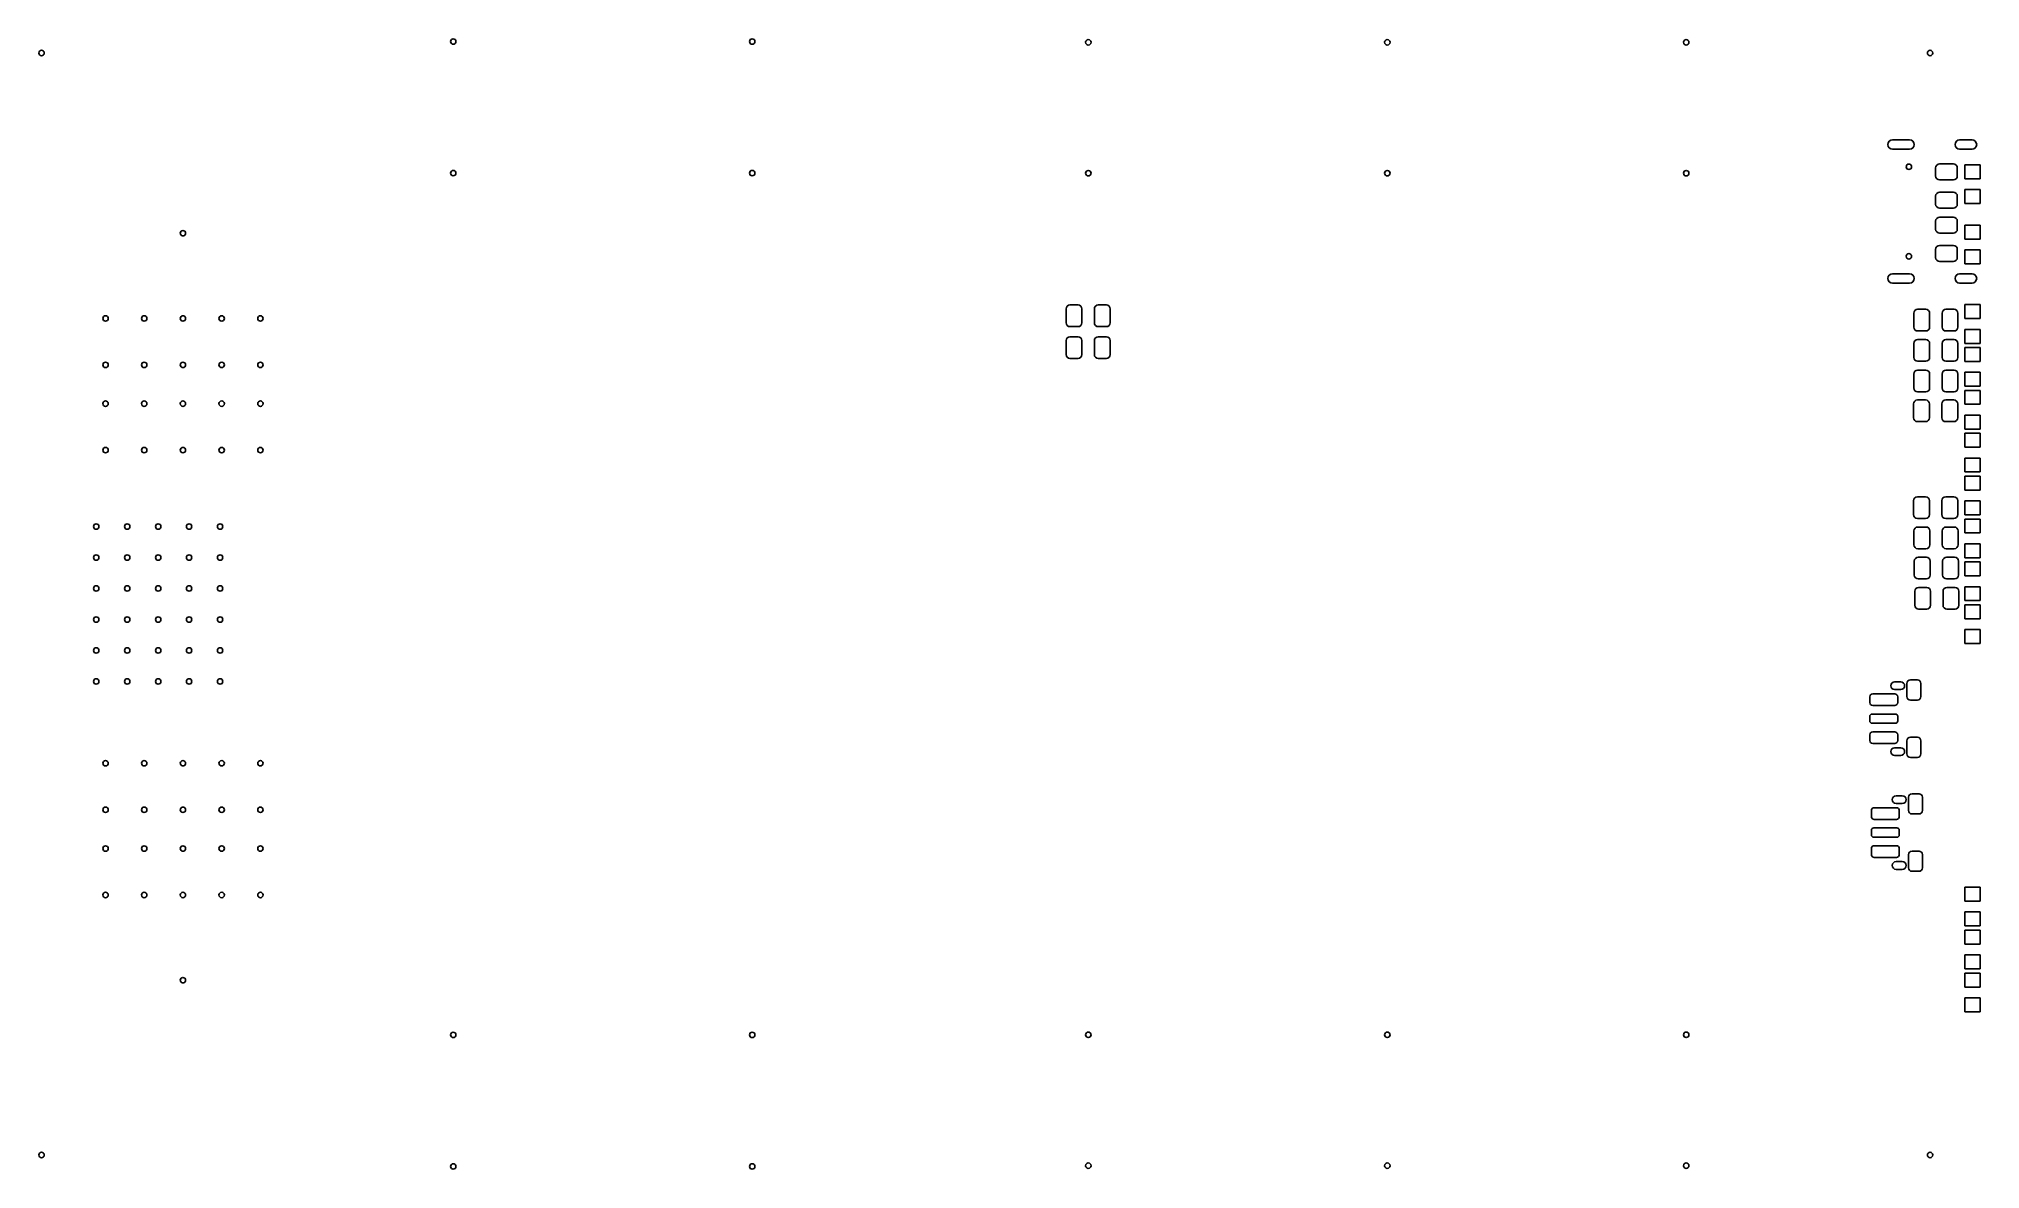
# Model space of a CAD drawing. Header units: inches. Extents: x 0.38 to 5.32, y 0.25 to 3.13.
import ezdxf

# ---------------------------------------------------------------- set-up
doc = ezdxf.new("R2010")
doc.units = ezdxf.units.IN
doc.header["$MEASUREMENT"] = 0
doc.layers.add('BLACK', color=250, linetype='CONTINUOUS')

msp = doc.modelspace()

# ---------------------------------------------------------------- linework, layer by layer
at = {"layer": 'BLACK', "linetype": 'CONTINUOUS'}
for p, q in [((5.138, 2.8691), (5.0947, 2.8691)), ((5.2967, 2.8691), (5.2652, 2.8691)), ((5.0947, 2.8455), (5.138, 2.8455)), ((5.2652, 2.8455), (5.2967, 2.8455)), ((5.2042, 2.7983), (5.2049, 2.802)), ((5.2042, 2.7776), (5.2042, 2.7983)), ((5.2049, 2.7738), (5.2042, 2.7776)), ((5.2049, 2.802), (5.2071, 2.8052)), ((5.2071, 2.7706), (5.2049, 2.7738)), ((5.2071, 2.8052), (5.2102, 2.8074)), ((5.2102, 2.7685), (5.2071, 2.7706)), ((5.2102, 2.8074), (5.214, 2.8081)), ((5.214, 2.7678), (5.2102, 2.7685)), ((5.214, 2.8081), (5.2494, 2.8081)), ((5.2494, 2.7678), (5.214, 2.7678)), ((5.2494, 2.8081), (5.2532, 2.8074)), ((5.2532, 2.7685), (5.2494, 2.7678)), ((5.2532, 2.8074), (5.2564, 2.8052)), ((5.2564, 2.7706), (5.2532, 2.7685)), ((5.2564, 2.8052), (5.2585, 2.802)), ((5.2585, 2.7738), (5.2564, 2.7706)), ((5.2585, 2.802), (5.2593, 2.7983)), ((5.2593, 2.7776), (5.2585, 2.7738)), ((5.2593, 2.7983), (5.2593, 2.7776)), ((5.278, 2.7707), (5.278, 2.8061)), ((5.278, 2.8061), (5.3174, 2.8061)), ((5.3174, 2.7707), (5.278, 2.7707)), ((5.3174, 2.8061), (5.3174, 2.7707)), ((5.2042, 2.7264), (5.2049, 2.7302)), ((5.2042, 2.7057), (5.2042, 2.7264)), ((5.2049, 2.7302), (5.2071, 2.7334)), ((5.2071, 2.7334), (5.2102, 2.7355)), ((5.2102, 2.7355), (5.214, 2.7363)), ((5.214, 2.7363), (5.2494, 2.7363)), ((5.2494, 2.7363), (5.2532, 2.7355)), ((5.2532, 2.7355), (5.2564, 2.7334)), ((5.2564, 2.7334), (5.2585, 2.7302)), ((5.2585, 2.7302), (5.2593, 2.7264)), ((5.2593, 2.7264), (5.2593, 2.7057)), ((5.278, 2.7077), (5.278, 2.7431)), ((5.278, 2.7431), (5.3174, 2.7431)), ((5.3174, 2.7431), (5.3174, 2.7077)), ((5.2049, 2.702), (5.2042, 2.7057)), ((5.2042, 2.6629), (5.2049, 2.6667)), ((5.2071, 2.6988), (5.2049, 2.702)), ((5.2049, 2.6667), (5.2071, 2.6699)), ((5.2102, 2.6967), (5.2071, 2.6988)), ((5.2071, 2.6699), (5.2102, 2.672)), ((5.214, 2.6959), (5.2102, 2.6967)), ((5.2102, 2.672), (5.214, 2.6728)), ((5.2494, 2.6959), (5.214, 2.6959)), ((5.214, 2.6728), (5.2494, 2.6728)), ((5.2532, 2.6967), (5.2494, 2.6959)), ((5.2494, 2.6728), (5.2532, 2.672)), ((5.2564, 2.6988), (5.2532, 2.6967)), ((5.2532, 2.672), (5.2564, 2.6699)), ((5.2585, 2.702), (5.2564, 2.6988)), ((5.2564, 2.6699), (5.2585, 2.6667)), ((5.2593, 2.7057), (5.2585, 2.702)), ((5.2585, 2.6667), (5.2593, 2.6629)), ((5.3174, 2.7077), (5.278, 2.7077)), ((5.2042, 2.6423), (5.2042, 2.6629)), ((5.2049, 2.6385), (5.2042, 2.6423)), ((5.2071, 2.6353), (5.2049, 2.6385)), ((5.2102, 2.6332), (5.2071, 2.6353)), ((5.214, 2.6324), (5.2102, 2.6332)), ((5.2494, 2.6324), (5.214, 2.6324)), ((5.2532, 2.6332), (5.2494, 2.6324)), ((5.2564, 2.6353), (5.2532, 2.6332)), ((5.2585, 2.6385), (5.2564, 2.6353)), ((5.2593, 2.6423), (5.2585, 2.6385)), ((5.2593, 2.6629), (5.2593, 2.6423)), ((5.278, 2.6172), (5.278, 2.6526)), ((5.278, 2.6526), (5.3174, 2.6526)), ((5.3174, 2.6172), (5.278, 2.6172)), ((5.3174, 2.6526), (5.3174, 2.6172)), ((5.2042, 2.5911), (5.2049, 2.5948)), ((5.2042, 2.5704), (5.2042, 2.5911)), ((5.2049, 2.5666), (5.2042, 2.5704)), ((5.2049, 2.5948), (5.2071, 2.598)), ((5.2071, 2.5635), (5.2049, 2.5666)), ((5.2071, 2.598), (5.2102, 2.6002)), ((5.2102, 2.6002), (5.214, 2.6009)), ((5.214, 2.6009), (5.2494, 2.6009)), ((5.2494, 2.6009), (5.2532, 2.6002)), ((5.2532, 2.6002), (5.2564, 2.598)), ((5.2564, 2.598), (5.2585, 2.5948)), ((5.2585, 2.5666), (5.2564, 2.5635)), ((5.2585, 2.5948), (5.2593, 2.5911)), ((5.2593, 2.5704), (5.2585, 2.5666)), ((5.2593, 2.5911), (5.2593, 2.5704)), ((5.278, 2.5542), (5.278, 2.5896)), ((5.278, 2.5896), (5.3174, 2.5896)), ((5.3174, 2.5896), (5.3174, 2.5542)), ((5.138, 2.529), (5.0947, 2.529)), ((5.2102, 2.5613), (5.2071, 2.5635)), ((5.214, 2.5606), (5.2102, 2.5613)), ((5.2494, 2.5606), (5.214, 2.5606)), ((5.2532, 2.5613), (5.2494, 2.5606)), ((5.2564, 2.5635), (5.2532, 2.5613)), ((5.2967, 2.529), (5.2652, 2.529)), ((5.3174, 2.5542), (5.278, 2.5542)), ((5.0947, 2.5054), (5.138, 2.5054)), ((5.2652, 2.5054), (5.2967, 2.5054)), ((2.994, 2.44), (2.9948, 2.4438)), ((2.994, 2.4046), (2.994, 2.44)), ((2.9948, 2.4438), (2.9969, 2.447)), ((2.9969, 2.447), (3.0001, 2.4491)), ((3.0001, 2.4491), (3.0039, 2.4498)), ((3.0039, 2.4498), (3.0245, 2.4498)), ((3.0245, 2.4498), (3.0283, 2.4491)), ((3.0283, 2.4491), (3.0315, 2.447)), ((3.0315, 2.447), (3.0336, 2.4438)), ((3.0336, 2.4438), (3.0344, 2.44)), ((3.0344, 2.44), (3.0344, 2.4046)), ((3.0659, 2.44), (3.0666, 2.4438)), ((3.0659, 2.4046), (3.0659, 2.44)), ((3.0666, 2.4438), (3.0688, 2.447)), ((3.0688, 2.447), (3.072, 2.4491)), ((3.072, 2.4491), (3.0757, 2.4498)), ((3.0757, 2.4498), (3.0964, 2.4498)), ((3.0964, 2.4498), (3.1002, 2.4491)), ((3.1002, 2.4491), (3.1034, 2.447)), ((3.1034, 2.447), (3.1055, 2.4438)), ((3.1055, 2.4438), (3.1062, 2.44)), ((3.1062, 2.44), (3.1062, 2.4046)), ((5.1486, 2.429), (5.1493, 2.4327)), ((5.1486, 2.3935), (5.1486, 2.429)), ((5.1493, 2.4327), (5.1514, 2.4359)), ((5.1514, 2.4359), (5.1546, 2.438)), ((5.1546, 2.438), (5.1584, 2.4388)), ((5.1584, 2.4388), (5.1791, 2.4388)), ((5.1791, 2.4388), (5.1828, 2.438)), ((5.1828, 2.438), (5.186, 2.4359)), ((5.186, 2.4359), (5.1882, 2.4327)), ((5.1882, 2.4327), (5.1889, 2.429)), ((5.1889, 2.429), (5.1889, 2.3935)), ((5.2204, 2.429), (5.2212, 2.4327)), ((5.2204, 2.3935), (5.2204, 2.429)), ((5.2212, 2.4327), (5.2233, 2.4359)), ((5.2233, 2.4359), (5.2265, 2.438)), ((5.2265, 2.438), (5.2303, 2.4388)), ((5.2303, 2.4388), (5.2509, 2.4388)), ((5.2509, 2.4388), (5.2547, 2.438)), ((5.2547, 2.438), (5.2579, 2.4359)), ((5.2579, 2.4359), (5.26, 2.4327)), ((5.26, 2.4327), (5.2608, 2.429)), ((5.2608, 2.429), (5.2608, 2.3935)), ((5.278, 2.4153), (5.278, 2.4507)), ((5.278, 2.4507), (5.3174, 2.4507)), ((5.3174, 2.4507), (5.3174, 2.4153)), ((2.9948, 2.4008), (2.994, 2.4046)), ((2.9969, 2.3976), (2.9948, 2.4008)), ((3.0001, 2.3955), (2.9969, 2.3976)), ((3.0039, 2.3947), (3.0001, 2.3955)), ((3.0001, 2.3684), (3.0039, 2.3691)), ((3.0245, 2.3947), (3.0039, 2.3947)), ((3.0039, 2.3691), (3.0245, 2.3691)), ((3.0283, 2.3955), (3.0245, 2.3947)), ((3.0245, 2.3691), (3.0283, 2.3684)), ((3.0315, 2.3976), (3.0283, 2.3955)), ((3.0336, 2.4008), (3.0315, 2.3976)), ((3.0344, 2.4046), (3.0336, 2.4008)), ((3.0666, 2.4008), (3.0659, 2.4046)), ((3.0688, 2.3976), (3.0666, 2.4008)), ((3.072, 2.3955), (3.0688, 2.3976)), ((3.0757, 2.3947), (3.072, 2.3955)), ((3.072, 2.3684), (3.0757, 2.3691)), ((3.0964, 2.3947), (3.0757, 2.3947)), ((3.0757, 2.3691), (3.0964, 2.3691)), ((3.1002, 2.3955), (3.0964, 2.3947)), ((3.0964, 2.3691), (3.1002, 2.3684)), ((3.1034, 2.3976), (3.1002, 2.3955)), ((3.1055, 2.4008), (3.1034, 2.3976)), ((3.1062, 2.4046), (3.1055, 2.4008)), ((5.1493, 2.3898), (5.1486, 2.3935)), ((5.1514, 2.3866), (5.1493, 2.3898)), ((5.1546, 2.3844), (5.1514, 2.3866)), ((5.1584, 2.3837), (5.1546, 2.3844)), ((5.1791, 2.3837), (5.1584, 2.3837)), ((5.1828, 2.3844), (5.1791, 2.3837)), ((5.186, 2.3866), (5.1828, 2.3844)), ((5.1882, 2.3898), (5.186, 2.3866)), ((5.1889, 2.3935), (5.1882, 2.3898)), ((5.2212, 2.3898), (5.2204, 2.3935)), ((5.2233, 2.3866), (5.2212, 2.3898)), ((5.2265, 2.3844), (5.2233, 2.3866)), ((5.2303, 2.3837), (5.2265, 2.3844)), ((5.2509, 2.3837), (5.2303, 2.3837)), ((5.2547, 2.3844), (5.2509, 2.3837)), ((5.2579, 2.3866), (5.2547, 2.3844)), ((5.26, 2.3898), (5.2579, 2.3866)), ((5.2608, 2.3935), (5.26, 2.3898)), ((5.3174, 2.4153), (5.278, 2.4153)), ((5.278, 2.3523), (5.278, 2.3877)), ((5.278, 2.3877), (5.3174, 2.3877)), ((5.3174, 2.3877), (5.3174, 2.3523)), ((2.994, 2.3593), (2.9948, 2.3631)), ((2.994, 2.3239), (2.994, 2.3593)), ((2.9948, 2.3201), (2.994, 2.3239)), ((2.9948, 2.3631), (2.9969, 2.3663)), ((2.9969, 2.3169), (2.9948, 2.3201)), ((2.9969, 2.3663), (3.0001, 2.3684)), ((3.0283, 2.3684), (3.0315, 2.3663)), ((3.0315, 2.3663), (3.0336, 2.3631)), ((3.0336, 2.3201), (3.0315, 2.3169)), ((3.0336, 2.3631), (3.0344, 2.3593)), ((3.0344, 2.3239), (3.0336, 2.3201)), ((3.0344, 2.3593), (3.0344, 2.3239)), ((3.0659, 2.3593), (3.0666, 2.3631)), ((3.0659, 2.3239), (3.0659, 2.3593)), ((3.0666, 2.3201), (3.0659, 2.3239)), ((3.0666, 2.3631), (3.0688, 2.3663)), ((3.0688, 2.3169), (3.0666, 2.3201)), ((3.0688, 2.3663), (3.072, 2.3684)), ((3.1002, 2.3684), (3.1034, 2.3663)), ((3.1034, 2.3663), (3.1055, 2.3631)), ((3.1055, 2.3201), (3.1034, 2.3169)), ((3.1055, 2.3631), (3.1062, 2.3593)), ((3.1062, 2.3239), (3.1055, 2.3201)), ((3.1062, 2.3593), (3.1062, 2.3239)), ((5.1486, 2.3522), (5.1493, 2.3559)), ((5.1486, 2.3167), (5.1486, 2.3522)), ((5.1493, 2.3559), (5.1514, 2.3591)), ((5.1514, 2.3591), (5.1546, 2.3613)), ((5.1546, 2.3613), (5.1584, 2.362)), ((5.1584, 2.362), (5.1791, 2.362)), ((5.1791, 2.362), (5.1828, 2.3613)), ((5.1828, 2.3613), (5.186, 2.3591)), ((5.186, 2.3591), (5.1882, 2.3559)), ((5.1882, 2.3559), (5.1889, 2.3522)), ((5.1889, 2.3522), (5.1889, 2.3167)), ((5.2204, 2.3522), (5.2212, 2.3559)), ((5.2204, 2.3167), (5.2204, 2.3522)), ((5.2212, 2.3559), (5.2233, 2.3591)), ((5.2233, 2.3591), (5.2265, 2.3613)), ((5.2265, 2.3613), (5.2303, 2.362)), ((5.2303, 2.362), (5.2509, 2.362)), ((5.2509, 2.362), (5.2547, 2.3613)), ((5.2547, 2.3613), (5.2579, 2.3591)), ((5.2579, 2.3591), (5.26, 2.3559)), ((5.26, 2.3559), (5.2608, 2.3522)), ((5.2608, 2.3522), (5.2608, 2.3167)), ((5.3174, 2.3523), (5.278, 2.3523)), ((5.278, 2.3063), (5.278, 2.3417)), ((5.278, 2.3417), (5.3174, 2.3417)), ((5.3174, 2.3417), (5.3174, 2.3063)), ((3.0001, 2.3148), (2.9969, 2.3169)), ((3.0039, 2.314), (3.0001, 2.3148)), ((3.0245, 2.314), (3.0039, 2.314)), ((3.0283, 2.3148), (3.0245, 2.314)), ((3.0315, 2.3169), (3.0283, 2.3148)), ((3.072, 2.3148), (3.0688, 2.3169)), ((3.0757, 2.314), (3.072, 2.3148)), ((3.0964, 2.314), (3.0757, 2.314)), ((3.1002, 2.3148), (3.0964, 2.314)), ((3.1034, 2.3169), (3.1002, 2.3148)), ((5.1493, 2.313), (5.1486, 2.3167)), ((5.1486, 2.2744), (5.1493, 2.2782)), ((5.1486, 2.239), (5.1486, 2.2744)), ((5.1514, 2.3098), (5.1493, 2.313)), ((5.1493, 2.2782), (5.1514, 2.2814)), ((5.1546, 2.3077), (5.1514, 2.3098)), ((5.1514, 2.2814), (5.1546, 2.2835)), ((5.1584, 2.3069), (5.1546, 2.3077)), ((5.1546, 2.2835), (5.1584, 2.2843)), ((5.1791, 2.3069), (5.1584, 2.3069)), ((5.1584, 2.2843), (5.1791, 2.2843)), ((5.1828, 2.3077), (5.1791, 2.3069)), ((5.1791, 2.2843), (5.1828, 2.2835)), ((5.186, 2.3098), (5.1828, 2.3077)), ((5.1828, 2.2835), (5.186, 2.2814)), ((5.1882, 2.313), (5.186, 2.3098)), ((5.186, 2.2814), (5.1882, 2.2782)), ((5.1889, 2.3167), (5.1882, 2.313)), ((5.1882, 2.2782), (5.1889, 2.2744)), ((5.1889, 2.2744), (5.1889, 2.239)), ((5.2212, 2.313), (5.2204, 2.3167)), ((5.2204, 2.2744), (5.2212, 2.2782)), ((5.2204, 2.239), (5.2204, 2.2744)), ((5.2233, 2.3098), (5.2212, 2.313)), ((5.2212, 2.2782), (5.2233, 2.2814)), ((5.2265, 2.3077), (5.2233, 2.3098)), ((5.2233, 2.2814), (5.2265, 2.2835)), ((5.2303, 2.3069), (5.2265, 2.3077)), ((5.2265, 2.2835), (5.2303, 2.2843)), ((5.2509, 2.3069), (5.2303, 2.3069)), ((5.2303, 2.2843), (5.2509, 2.2843)), ((5.2547, 2.3077), (5.2509, 2.3069)), ((5.2509, 2.2843), (5.2547, 2.2835)), ((5.2579, 2.3098), (5.2547, 2.3077)), ((5.2547, 2.2835), (5.2579, 2.2814)), ((5.26, 2.313), (5.2579, 2.3098)), ((5.2579, 2.2814), (5.26, 2.2782)), ((5.2608, 2.3167), (5.26, 2.313)), ((5.26, 2.2782), (5.2608, 2.2744)), ((5.2608, 2.2744), (5.2608, 2.239)), ((5.3174, 2.3063), (5.278, 2.3063)), ((5.278, 2.2433), (5.278, 2.2787)), ((5.278, 2.2787), (5.3174, 2.2787)), ((5.3174, 2.2787), (5.3174, 2.2433)), ((5.1493, 2.2352), (5.1486, 2.239)), ((5.1514, 2.232), (5.1493, 2.2352)), ((5.1546, 2.2299), (5.1514, 2.232)), ((5.1584, 2.2291), (5.1546, 2.2299)), ((5.1791, 2.2291), (5.1584, 2.2291)), ((5.1828, 2.2299), (5.1791, 2.2291)), ((5.186, 2.232), (5.1828, 2.2299)), ((5.1882, 2.2352), (5.186, 2.232)), ((5.1889, 2.239), (5.1882, 2.2352)), ((5.2212, 2.2352), (5.2204, 2.239)), ((5.2233, 2.232), (5.2212, 2.2352)), ((5.2265, 2.2299), (5.2233, 2.232)), ((5.2303, 2.2291), (5.2265, 2.2299)), ((5.2509, 2.2291), (5.2303, 2.2291)), ((5.2547, 2.2299), (5.2509, 2.2291)), ((5.2579, 2.232), (5.2547, 2.2299)), ((5.26, 2.2352), (5.2579, 2.232)), ((5.2608, 2.239), (5.26, 2.2352)), ((5.3174, 2.2433), (5.278, 2.2433)), ((5.278, 2.1974), (5.278, 2.2328)), ((5.278, 2.2328), (5.3174, 2.2328)), ((5.3174, 2.2328), (5.3174, 2.1974)), ((5.1481, 2.1986), (5.1488, 2.2024)), ((5.1481, 2.1632), (5.1481, 2.1986)), ((5.1488, 2.2024), (5.151, 2.2056)), ((5.151, 2.2056), (5.1541, 2.2077)), ((5.1541, 2.2077), (5.1579, 2.2085)), ((5.1579, 2.2085), (5.1786, 2.2085)), ((5.1786, 2.2085), (5.1823, 2.2077)), ((5.1823, 2.2077), (5.1855, 2.2056)), ((5.1855, 2.2056), (5.1877, 2.2024)), ((5.1877, 2.2024), (5.1884, 2.1986)), ((5.1884, 2.1986), (5.1884, 2.1632)), ((5.2199, 2.1986), (5.2207, 2.2024)), ((5.2199, 2.1632), (5.2199, 2.1986)), ((5.2207, 2.2024), (5.2228, 2.2056)), ((5.2228, 2.2056), (5.226, 2.2077)), ((5.226, 2.2077), (5.2298, 2.2085)), ((5.2298, 2.2085), (5.2504, 2.2085)), ((5.2504, 2.2085), (5.2542, 2.2077)), ((5.2542, 2.2077), (5.2574, 2.2056)), ((5.2574, 2.2056), (5.2595, 2.2024)), ((5.2595, 2.2024), (5.2603, 2.1986)), ((5.2603, 2.1986), (5.2603, 2.1632)), ((5.3174, 2.1974), (5.278, 2.1974)), ((5.1488, 2.1594), (5.1481, 2.1632)), ((5.151, 2.1562), (5.1488, 2.1594)), ((5.1541, 2.1541), (5.151, 2.1562)), ((5.1579, 2.1534), (5.1541, 2.1541)), ((5.1786, 2.1534), (5.1579, 2.1534)), ((5.1823, 2.1541), (5.1786, 2.1534)), ((5.1855, 2.1562), (5.1823, 2.1541)), ((5.1877, 2.1594), (5.1855, 2.1562)), ((5.1884, 2.1632), (5.1877, 2.1594)), ((5.2207, 2.1594), (5.2199, 2.1632)), ((5.2228, 2.1562), (5.2207, 2.1594)), ((5.226, 2.1541), (5.2228, 2.1562)), ((5.2298, 2.1534), (5.226, 2.1541)), ((5.2504, 2.1534), (5.2298, 2.1534)), ((5.2542, 2.1541), (5.2504, 2.1534)), ((5.2574, 2.1562), (5.2542, 2.1541)), ((5.2595, 2.1594), (5.2574, 2.1562)), ((5.2603, 2.1632), (5.2595, 2.1594)), ((5.278, 2.1344), (5.278, 2.1698)), ((5.278, 2.1698), (5.3174, 2.1698)), ((5.3174, 2.1344), (5.278, 2.1344)), ((5.278, 2.0884), (5.278, 2.1238)), ((5.278, 2.1238), (5.3174, 2.1238)), ((5.3174, 2.1698), (5.3174, 2.1344)), ((5.3174, 2.1238), (5.3174, 2.0884)), ((5.3174, 2.0884), (5.278, 2.0884)), ((5.278, 2.0254), (5.278, 2.0608)), ((5.278, 2.0608), (5.3174, 2.0608)), ((5.3174, 2.0254), (5.278, 2.0254)), ((5.3174, 2.0608), (5.3174, 2.0254)), ((5.278, 1.9795), (5.278, 2.0149)), ((5.278, 2.0149), (5.3174, 2.0149)), ((5.3174, 1.9795), (5.278, 1.9795)), ((5.3174, 2.0149), (5.3174, 1.9795)), ((5.1481, 1.9526), (5.1488, 1.9563)), ((5.1481, 1.9171), (5.1481, 1.9526)), ((5.1488, 1.9563), (5.151, 1.9595)), ((5.151, 1.9595), (5.1541, 1.9617)), ((5.1541, 1.9617), (5.1579, 1.9624)), ((5.1579, 1.9624), (5.1786, 1.9624)), ((5.1786, 1.9624), (5.1823, 1.9617)), ((5.1823, 1.9617), (5.1855, 1.9595)), ((5.1855, 1.9595), (5.1877, 1.9563)), ((5.1877, 1.9563), (5.1884, 1.9526)), ((5.1884, 1.9526), (5.1884, 1.9171)), ((5.2199, 1.9526), (5.2207, 1.9563)), ((5.2199, 1.9171), (5.2199, 1.9526)), ((5.2207, 1.9563), (5.2228, 1.9595)), ((5.2228, 1.9595), (5.226, 1.9617)), ((5.226, 1.9617), (5.2298, 1.9624)), ((5.2298, 1.9624), (5.2504, 1.9624)), ((5.2504, 1.9624), (5.2542, 1.9617)), ((5.2542, 1.9617), (5.2574, 1.9595)), ((5.2574, 1.9595), (5.2595, 1.9563)), ((5.2595, 1.9563), (5.2603, 1.9526)), ((5.2603, 1.9526), (5.2603, 1.9171)), ((5.278, 1.9165), (5.278, 1.9519)), ((5.278, 1.9519), (5.3174, 1.9519)), ((5.3174, 1.9519), (5.3174, 1.9165)), ((5.1488, 1.9134), (5.1481, 1.9171)), ((5.151, 1.9102), (5.1488, 1.9134)), ((5.1491, 1.8758), (5.1498, 1.8796)), ((5.1491, 1.8404), (5.1491, 1.8758)), ((5.1498, 1.8796), (5.1519, 1.8828)), ((5.1541, 1.908), (5.151, 1.9102)), ((5.1519, 1.8828), (5.1551, 1.8849)), ((5.1579, 1.9073), (5.1541, 1.908)), ((5.1551, 1.8849), (5.1589, 1.8856)), ((5.1786, 1.9073), (5.1579, 1.9073)), ((5.1589, 1.8856), (5.1796, 1.8856)), ((5.1823, 1.908), (5.1786, 1.9073)), ((5.1796, 1.8856), (5.1833, 1.8849)), ((5.1855, 1.9102), (5.1823, 1.908)), ((5.1833, 1.8849), (5.1865, 1.8828)), ((5.1877, 1.9134), (5.1855, 1.9102)), ((5.1865, 1.8828), (5.1887, 1.8796)), ((5.1884, 1.9171), (5.1877, 1.9134)), ((5.1887, 1.8796), (5.1894, 1.8758)), ((5.1894, 1.8758), (5.1894, 1.8404)), ((5.2207, 1.9134), (5.2199, 1.9171)), ((5.2228, 1.9102), (5.2207, 1.9134)), ((5.2209, 1.8758), (5.2217, 1.8796)), ((5.2209, 1.8404), (5.2209, 1.8758)), ((5.2217, 1.8796), (5.2238, 1.8828)), ((5.226, 1.908), (5.2228, 1.9102)), ((5.2238, 1.8828), (5.227, 1.8849)), ((5.2298, 1.9073), (5.226, 1.908)), ((5.227, 1.8849), (5.2307, 1.8856)), ((5.2504, 1.9073), (5.2298, 1.9073)), ((5.2307, 1.8856), (5.2514, 1.8856)), ((5.2542, 1.908), (5.2504, 1.9073)), ((5.2514, 1.8856), (5.2552, 1.8849)), ((5.2574, 1.9102), (5.2542, 1.908)), ((5.2552, 1.8849), (5.2584, 1.8828)), ((5.2595, 1.9134), (5.2574, 1.9102)), ((5.2584, 1.8828), (5.2605, 1.8796)), ((5.2603, 1.9171), (5.2595, 1.9134)), ((5.2605, 1.8796), (5.2613, 1.8758)), ((5.2613, 1.8758), (5.2613, 1.8404)), ((5.3174, 1.9165), (5.278, 1.9165)), ((5.278, 1.8705), (5.278, 1.9059)), ((5.278, 1.9059), (5.3174, 1.9059)), ((5.3174, 1.9059), (5.3174, 1.8705)), ((5.1498, 1.8366), (5.1491, 1.8404)), ((5.1519, 1.8334), (5.1498, 1.8366)), ((5.1551, 1.8313), (5.1519, 1.8334)), ((5.1589, 1.8305), (5.1551, 1.8313)), ((5.1796, 1.8305), (5.1589, 1.8305)), ((5.1833, 1.8313), (5.1796, 1.8305)), ((5.1865, 1.8334), (5.1833, 1.8313)), ((5.1887, 1.8366), (5.1865, 1.8334)), ((5.1894, 1.8404), (5.1887, 1.8366)), ((5.2217, 1.8366), (5.2209, 1.8404)), ((5.2238, 1.8334), (5.2217, 1.8366)), ((5.227, 1.8313), (5.2238, 1.8334)), ((5.2307, 1.8305), (5.227, 1.8313)), ((5.2514, 1.8305), (5.2307, 1.8305)), ((5.2552, 1.8313), (5.2514, 1.8305)), ((5.2584, 1.8334), (5.2552, 1.8313)), ((5.2605, 1.8366), (5.2584, 1.8334)), ((5.2613, 1.8404), (5.2605, 1.8366)), ((5.3174, 1.8705), (5.278, 1.8705)), ((5.278, 1.8075), (5.278, 1.8429)), ((5.278, 1.8429), (5.3174, 1.8429)), ((5.3174, 1.8429), (5.3174, 1.8075)), ((5.15, 1.799), (5.1508, 1.8028)), ((5.15, 1.7636), (5.15, 1.799)), ((5.1508, 1.8028), (5.1529, 1.806)), ((5.1529, 1.806), (5.1561, 1.8081)), ((5.1561, 1.8081), (5.1599, 1.8089)), ((5.1599, 1.8089), (5.1806, 1.8089)), ((5.1806, 1.8089), (5.1843, 1.8081)), ((5.1843, 1.8081), (5.1875, 1.806)), ((5.1875, 1.806), (5.1896, 1.8028)), ((5.1896, 1.8028), (5.1904, 1.799)), ((5.1904, 1.799), (5.1904, 1.7636)), ((5.2219, 1.799), (5.2226, 1.8028)), ((5.2219, 1.7636), (5.2219, 1.799)), ((5.2226, 1.8028), (5.2248, 1.806)), ((5.2248, 1.806), (5.228, 1.8081)), ((5.228, 1.8081), (5.2317, 1.8089)), ((5.2317, 1.8089), (5.2524, 1.8089)), ((5.2524, 1.8089), (5.2562, 1.8081)), ((5.2562, 1.8081), (5.2594, 1.806)), ((5.2594, 1.806), (5.2615, 1.8028)), ((5.2615, 1.8028), (5.2622, 1.799)), ((5.2622, 1.799), (5.2622, 1.7636)), ((5.3174, 1.8075), (5.278, 1.8075)), ((5.278, 1.7615), (5.278, 1.797)), ((5.278, 1.797), (5.3174, 1.797)), ((5.3174, 1.797), (5.3174, 1.7615)), ((5.1508, 1.7598), (5.15, 1.7636)), ((5.1529, 1.7566), (5.1508, 1.7598)), ((5.1518, 1.726), (5.1539, 1.7292)), ((5.1561, 1.7545), (5.1529, 1.7566)), ((5.1539, 1.7292), (5.1571, 1.7314)), ((5.1599, 1.7538), (5.1561, 1.7545)), ((5.1571, 1.7314), (5.1609, 1.7321)), ((5.1806, 1.7538), (5.1599, 1.7538)), ((5.1609, 1.7321), (5.1815, 1.7321)), ((5.1843, 1.7545), (5.1806, 1.7538)), ((5.1815, 1.7321), (5.1853, 1.7314)), ((5.1875, 1.7566), (5.1843, 1.7545)), ((5.1853, 1.7314), (5.1885, 1.7292)), ((5.1896, 1.7598), (5.1875, 1.7566)), ((5.1885, 1.7292), (5.1906, 1.726)), ((5.1904, 1.7636), (5.1896, 1.7598)), ((5.2226, 1.7598), (5.2219, 1.7636)), ((5.2248, 1.7566), (5.2226, 1.7598)), ((5.2236, 1.726), (5.2258, 1.7292)), ((5.228, 1.7545), (5.2248, 1.7566)), ((5.2258, 1.7292), (5.2289, 1.7314)), ((5.2317, 1.7538), (5.228, 1.7545)), ((5.2289, 1.7314), (5.2327, 1.7321)), ((5.2524, 1.7538), (5.2317, 1.7538)), ((5.2327, 1.7321), (5.2534, 1.7321)), ((5.2562, 1.7545), (5.2524, 1.7538)), ((5.2534, 1.7321), (5.2572, 1.7314)), ((5.2594, 1.7566), (5.2562, 1.7545)), ((5.2572, 1.7314), (5.2603, 1.7292)), ((5.2615, 1.7598), (5.2594, 1.7566)), ((5.2603, 1.7292), (5.2625, 1.726)), ((5.2622, 1.7636), (5.2615, 1.7598)), ((5.3174, 1.7615), (5.278, 1.7615)), ((5.278, 1.6986), (5.278, 1.734)), ((5.278, 1.734), (5.3174, 1.734)), ((5.3174, 1.734), (5.3174, 1.6986)), ((5.151, 1.7223), (5.1518, 1.726)), ((5.151, 1.6868), (5.151, 1.7223)), ((5.1518, 1.6831), (5.151, 1.6868)), ((5.1539, 1.6799), (5.1518, 1.6831)), ((5.1571, 1.6777), (5.1539, 1.6799)), ((5.1609, 1.677), (5.1571, 1.6777)), ((5.1853, 1.6777), (5.1815, 1.677)), ((5.1885, 1.6799), (5.1853, 1.6777)), ((5.1906, 1.6831), (5.1885, 1.6799)), ((5.1906, 1.726), (5.1914, 1.7223)), ((5.1914, 1.6868), (5.1906, 1.6831)), ((5.1914, 1.7223), (5.1914, 1.6868)), ((5.2229, 1.7223), (5.2236, 1.726)), ((5.2229, 1.6868), (5.2229, 1.7223)), ((5.2236, 1.6831), (5.2229, 1.6868)), ((5.2258, 1.6799), (5.2236, 1.6831)), ((5.2289, 1.6777), (5.2258, 1.6799)), ((5.2327, 1.677), (5.2289, 1.6777)), ((5.2572, 1.6777), (5.2534, 1.677)), ((5.2603, 1.6799), (5.2572, 1.6777)), ((5.2625, 1.6831), (5.2603, 1.6799)), ((5.2625, 1.726), (5.2632, 1.7223)), ((5.2632, 1.6868), (5.2625, 1.6831)), ((5.2632, 1.7223), (5.2632, 1.6868)), ((5.3174, 1.6986), (5.278, 1.6986)), ((5.278, 1.6526), (5.278, 1.688)), ((5.278, 1.688), (5.3174, 1.688)), ((5.3174, 1.688), (5.3174, 1.6526)), ((5.1815, 1.677), (5.1609, 1.677)), ((5.2534, 1.677), (5.2327, 1.677)), ((5.3174, 1.6526), (5.278, 1.6526)), ((5.278, 1.5896), (5.278, 1.625)), ((5.278, 1.625), (5.3174, 1.625)), ((5.3174, 1.5896), (5.278, 1.5896)), ((5.3174, 1.625), (5.3174, 1.5896)), ((5.1156, 1.4922), (5.0998, 1.4922)), ((5.1313, 1.4882), (5.132, 1.4916)), ((5.1313, 1.4548), (5.1313, 1.4882)), ((5.132, 1.4916), (5.1339, 1.4945)), ((5.1339, 1.4945), (5.1368, 1.4964)), ((5.1368, 1.4964), (5.1402, 1.4971)), ((5.1402, 1.4971), (5.1579, 1.4971)), ((5.1579, 1.4971), (5.1613, 1.4964)), ((5.1613, 1.4964), (5.1642, 1.4945)), ((5.1642, 1.4945), (5.1661, 1.4916)), ((5.1661, 1.4916), (5.1668, 1.4882)), ((5.1668, 1.4882), (5.1668, 1.4548)), ((5.0369, 1.4543), (5.0374, 1.4571)), ((5.0369, 1.4395), (5.0369, 1.4543)), ((5.0374, 1.4367), (5.0369, 1.4395)), ((5.0374, 1.4571), (5.039, 1.4595)), ((5.039, 1.4343), (5.0374, 1.4367)), ((5.039, 1.4595), (5.0414, 1.4611)), ((5.0414, 1.4327), (5.039, 1.4343)), ((5.0414, 1.4611), (5.0442, 1.4617)), ((5.0442, 1.4321), (5.0414, 1.4327)), ((5.0442, 1.4617), (5.1003, 1.4617)), ((5.1003, 1.4321), (5.0442, 1.4321)), ((5.0998, 1.4725), (5.1156, 1.4725)), ((5.1003, 1.4617), (5.1032, 1.4611)), ((5.1032, 1.4327), (5.1003, 1.4321)), ((5.1032, 1.4611), (5.1056, 1.4595)), ((5.1056, 1.4343), (5.1032, 1.4327)), ((5.1056, 1.4595), (5.1072, 1.4571)), ((5.1072, 1.4367), (5.1056, 1.4343)), ((5.1072, 1.4571), (5.1077, 1.4543)), ((5.1077, 1.4395), (5.1072, 1.4367)), ((5.1077, 1.4543), (5.1077, 1.4395)), ((5.132, 1.4514), (5.1313, 1.4548)), ((5.1339, 1.4485), (5.132, 1.4514)), ((5.1368, 1.4466), (5.1339, 1.4485)), ((5.1402, 1.4459), (5.1368, 1.4466)), ((5.1579, 1.4459), (5.1402, 1.4459)), ((5.1613, 1.4466), (5.1579, 1.4459)), ((5.1642, 1.4485), (5.1613, 1.4466)), ((5.1661, 1.4514), (5.1642, 1.4485)), ((5.1668, 1.4548), (5.1661, 1.4514)), ((5.0369, 1.4046), (5.0373, 1.4068)), ((5.0369, 1.3928), (5.0369, 1.4046)), ((5.0373, 1.3905), (5.0369, 1.3928)), ((5.0373, 1.4068), (5.0386, 1.4087)), ((5.0386, 1.3886), (5.0373, 1.3905)), ((5.0386, 1.4087), (5.0405, 1.41)), ((5.0405, 1.3873), (5.0386, 1.3886)), ((5.0405, 1.41), (5.0428, 1.4105)), ((5.0428, 1.3869), (5.0405, 1.3873)), ((5.0428, 1.4105), (5.1018, 1.4105)), ((5.1018, 1.3869), (5.0428, 1.3869)), ((5.1018, 1.4105), (5.1041, 1.41)), ((5.1041, 1.3873), (5.1018, 1.3869)), ((5.1041, 1.41), (5.106, 1.4087)), ((5.106, 1.3886), (5.1041, 1.3873)), ((5.106, 1.4087), (5.1073, 1.4068)), ((5.1073, 1.3905), (5.106, 1.3886)), ((5.1073, 1.4068), (5.1077, 1.4046)), ((5.1077, 1.3928), (5.1073, 1.3905)), ((5.1077, 1.4046), (5.1077, 1.3928)), ((5.0369, 1.3578), (5.0374, 1.3606)), ((5.0369, 1.3431), (5.0369, 1.3578)), ((5.0374, 1.3402), (5.0369, 1.3431)), ((5.0374, 1.3606), (5.039, 1.363)), ((5.039, 1.3378), (5.0374, 1.3402)), ((5.039, 1.363), (5.0414, 1.3646)), ((5.0414, 1.3362), (5.039, 1.3378)), ((5.0414, 1.3646), (5.0442, 1.3652)), ((5.0442, 1.3357), (5.0414, 1.3362)), ((5.0442, 1.3652), (5.1003, 1.3652)), ((5.1003, 1.3357), (5.0442, 1.3357)), ((5.1003, 1.3652), (5.1032, 1.3646)), ((5.1032, 1.3362), (5.1003, 1.3357)), ((5.1032, 1.3646), (5.1056, 1.363)), ((5.1056, 1.3378), (5.1032, 1.3362)), ((5.1056, 1.363), (5.1072, 1.3606)), ((5.1072, 1.3402), (5.1056, 1.3378)), ((5.1072, 1.3606), (5.1077, 1.3578)), ((5.1077, 1.3431), (5.1072, 1.3402)), ((5.1077, 1.3578), (5.1077, 1.3431)), ((5.1313, 1.3426), (5.132, 1.3459)), ((5.1313, 1.3091), (5.1313, 1.3426)), ((5.132, 1.3459), (5.1339, 1.3488)), ((5.1339, 1.3488), (5.1368, 1.3507)), ((5.1368, 1.3507), (5.1402, 1.3514)), ((5.1402, 1.3514), (5.1579, 1.3514)), ((5.1579, 1.3514), (5.1613, 1.3507)), ((5.1613, 1.3507), (5.1642, 1.3488)), ((5.1642, 1.3488), (5.1661, 1.3459)), ((5.1661, 1.3459), (5.1668, 1.3426)), ((5.1668, 1.3426), (5.1668, 1.3091)), ((5.1156, 1.3248), (5.0998, 1.3248)), ((5.0998, 1.3052), (5.1156, 1.3052)), ((5.132, 1.3057), (5.1313, 1.3091)), ((5.1339, 1.3028), (5.132, 1.3057)), ((5.1368, 1.3009), (5.1339, 1.3028)), ((5.1402, 1.3002), (5.1368, 1.3009)), ((5.1579, 1.3002), (5.1402, 1.3002)), ((5.1613, 1.3009), (5.1579, 1.3002)), ((5.1642, 1.3028), (5.1613, 1.3009)), ((5.1661, 1.3057), (5.1642, 1.3028)), ((5.1668, 1.3091), (5.1661, 1.3057)), ((5.1195, 1.2028), (5.1038, 1.2028)), ((5.1353, 1.1989), (5.1359, 1.2022)), ((5.1353, 1.1654), (5.1353, 1.1989)), ((5.1359, 1.2022), (5.1379, 1.2051)), ((5.1379, 1.2051), (5.1407, 1.207)), ((5.1407, 1.207), (5.1441, 1.2077)), ((5.1441, 1.2077), (5.1619, 1.2077)), ((5.1619, 1.2077), (5.1652, 1.207)), ((5.1652, 1.207), (5.1681, 1.2051)), ((5.1681, 1.2051), (5.17, 1.2022)), ((5.17, 1.2022), (5.1707, 1.1989)), ((5.1707, 1.1989), (5.1707, 1.1654)), ((5.0408, 1.1649), (5.0413, 1.1677)), ((5.0408, 1.1501), (5.0408, 1.1649)), ((5.0413, 1.1473), (5.0408, 1.1501)), ((5.0413, 1.1677), (5.0429, 1.1701)), ((5.0429, 1.1449), (5.0413, 1.1473)), ((5.0429, 1.1701), (5.0453, 1.1717)), ((5.0453, 1.1433), (5.0429, 1.1449)), ((5.0453, 1.1717), (5.0482, 1.1723)), ((5.0482, 1.1428), (5.0453, 1.1433)), ((5.0482, 1.1723), (5.1043, 1.1723)), ((5.1043, 1.1428), (5.0482, 1.1428)), ((5.1038, 1.1831), (5.1195, 1.1831)), ((5.1043, 1.1723), (5.1071, 1.1717)), ((5.1071, 1.1433), (5.1043, 1.1428)), ((5.1071, 1.1717), (5.1095, 1.1701)), ((5.1095, 1.1449), (5.1071, 1.1433)), ((5.1095, 1.1701), (5.1111, 1.1677)), ((5.1111, 1.1473), (5.1095, 1.1449)), ((5.1111, 1.1677), (5.1117, 1.1649)), ((5.1117, 1.1501), (5.1111, 1.1473)), ((5.1117, 1.1649), (5.1117, 1.1501)), ((5.1359, 1.162), (5.1353, 1.1654)), ((5.1379, 1.1591), (5.1359, 1.162)), ((5.1407, 1.1572), (5.1379, 1.1591)), ((5.1441, 1.1565), (5.1407, 1.1572)), ((5.1619, 1.1565), (5.1441, 1.1565)), ((5.1652, 1.1572), (5.1619, 1.1565)), ((5.1681, 1.1591), (5.1652, 1.1572)), ((5.17, 1.162), (5.1681, 1.1591)), ((5.1707, 1.1654), (5.17, 1.162)), ((5.0408, 1.1152), (5.0412, 1.1175)), ((5.0408, 1.1034), (5.0408, 1.1152)), ((5.0412, 1.1011), (5.0408, 1.1034)), ((5.0412, 1.1175), (5.0425, 1.1194)), ((5.0425, 1.0992), (5.0412, 1.1011)), ((5.0425, 1.1194), (5.0444, 1.1207)), ((5.0444, 1.0979), (5.0425, 1.0992)), ((5.0444, 1.1207), (5.0467, 1.1211)), ((5.0467, 1.0975), (5.0444, 1.0979)), ((5.0467, 1.1211), (5.1057, 1.1211)), ((5.1057, 1.0975), (5.0467, 1.0975)), ((5.1057, 1.1211), (5.108, 1.1207)), ((5.108, 1.0979), (5.1057, 1.0975)), ((5.108, 1.1207), (5.1099, 1.1194)), ((5.1099, 1.0992), (5.108, 1.0979)), ((5.1099, 1.1194), (5.1112, 1.1175)), ((5.1112, 1.1011), (5.1099, 1.0992)), ((5.1112, 1.1175), (5.1117, 1.1152)), ((5.1117, 1.1034), (5.1112, 1.1011)), ((5.1117, 1.1152), (5.1117, 1.1034)), ((5.0408, 1.0684), (5.0413, 1.0713)), ((5.0408, 1.0537), (5.0408, 1.0684)), ((5.0413, 1.0509), (5.0408, 1.0537)), ((5.0413, 1.0713), (5.0429, 1.0737)), ((5.0429, 1.0485), (5.0413, 1.0509)), ((5.0429, 1.0737), (5.0453, 1.0753)), ((5.0453, 1.0469), (5.0429, 1.0485)), ((5.0453, 1.0753), (5.0482, 1.0758)), ((5.0482, 1.0463), (5.0453, 1.0469)), ((5.0482, 1.0758), (5.1043, 1.0758)), ((5.1043, 1.0463), (5.0482, 1.0463)), ((5.1043, 1.0758), (5.1071, 1.0753)), ((5.1071, 1.0469), (5.1043, 1.0463)), ((5.1071, 1.0753), (5.1095, 1.0737)), ((5.1095, 1.0485), (5.1071, 1.0469)), ((5.1095, 1.0737), (5.1111, 1.0713)), ((5.1111, 1.0509), (5.1095, 1.0485)), ((5.1111, 1.0713), (5.1117, 1.0684)), ((5.1117, 1.0537), (5.1111, 1.0509)), ((5.1117, 1.0684), (5.1117, 1.0537)), ((5.1353, 1.0532), (5.1359, 1.0566)), ((5.1353, 1.0197), (5.1353, 1.0532)), ((5.1359, 1.0566), (5.1379, 1.0595)), ((5.1379, 1.0595), (5.1407, 1.0614)), ((5.1407, 1.0614), (5.1441, 1.062)), ((5.1441, 1.062), (5.1619, 1.062)), ((5.1619, 1.062), (5.1652, 1.0614)), ((5.1652, 1.0614), (5.1681, 1.0595)), ((5.1681, 1.0595), (5.17, 1.0566)), ((5.17, 1.0566), (5.1707, 1.0532)), ((5.1707, 1.0532), (5.1707, 1.0197)), ((5.1195, 1.0355), (5.1038, 1.0355)), ((5.1038, 1.0158), (5.1195, 1.0158)), ((5.1359, 1.0163), (5.1353, 1.0197)), ((5.1379, 1.0135), (5.1359, 1.0163)), ((5.1407, 1.0115), (5.1379, 1.0135)), ((5.1441, 1.0109), (5.1407, 1.0115)), ((5.1619, 1.0109), (5.1441, 1.0109)), ((5.1652, 1.0115), (5.1619, 1.0109)), ((5.1681, 1.0135), (5.1652, 1.0115)), ((5.17, 1.0163), (5.1681, 1.0135)), ((5.1707, 1.0197), (5.17, 1.0163)), ((5.278, 0.9351), (5.278, 0.9705)), ((5.278, 0.9705), (5.3174, 0.9705)), ((5.3174, 0.9705), (5.3174, 0.9351)), ((5.3174, 0.9351), (5.278, 0.9351)), ((5.278, 0.8721), (5.278, 0.9075)), ((5.278, 0.9075), (5.3174, 0.9075)), ((5.3174, 0.9075), (5.3174, 0.8721)), ((5.3174, 0.8721), (5.278, 0.8721)), ((5.278, 0.8258), (5.278, 0.8613)), ((5.278, 0.8613), (5.3174, 0.8613)), ((5.3174, 0.8613), (5.3174, 0.8258)), ((5.3174, 0.8258), (5.278, 0.8258)), ((5.278, 0.7628), (5.278, 0.7983)), ((5.278, 0.7983), (5.3174, 0.7983)), ((5.3174, 0.7983), (5.3174, 0.7628)), ((5.3174, 0.7628), (5.278, 0.7628)), ((5.278, 0.7166), (5.278, 0.752)), ((5.278, 0.752), (5.3174, 0.752)), ((5.3174, 0.752), (5.3174, 0.7166)), ((5.3174, 0.7166), (5.278, 0.7166)), ((5.278, 0.6536), (5.278, 0.689)), ((5.278, 0.689), (5.3174, 0.689)), ((5.3174, 0.6536), (5.278, 0.6536)), ((5.3174, 0.689), (5.3174, 0.6536))]:
    msp.add_line(p, q, dxfattribs=at)
at = {"layer": 'BLACK'}
for centre in [(1.4365, 3.1191), (2.1963, 3.1191), (3.0506, 3.1172), (3.8105, 3.1172), (4.5703, 3.1172), (0.39, 3.09), (5.19, 3.09), (1.4365, 2.7849), (2.1963, 2.7849), (3.0506, 2.7847), (3.8105, 2.7847), (4.5703, 2.7847), (5.1361, 2.801), (0.7494, 2.6321), (5.1361, 2.5735), (0.5526, 2.4156), (0.651, 2.4156), (0.7494, 2.4156), (0.8479, 2.4156), (0.9463, 2.4156), (0.5526, 2.2975), (0.651, 2.2975), (0.7494, 2.2975), (0.8479, 2.2975), (0.9463, 2.2975), (0.5526, 2.1991), (0.651, 2.1991), (0.7494, 2.1991), (0.8479, 2.1991), (0.9463, 2.1991), (0.5526, 2.0809), (0.651, 2.0809), (0.7494, 2.0809), (0.8479, 2.0809), (0.9463, 2.0809), (0.529, 1.8869), (0.6077, 1.8869), (0.6865, 1.8869), (0.7652, 1.8869), (0.8439, 1.8869), (0.529, 1.8081), (0.6077, 1.8081), (0.6865, 1.8081), (0.7652, 1.8081), (0.8439, 1.8081), (0.529, 1.7294), (0.6077, 1.7294), (0.6865, 1.7294), (0.7652, 1.7294), (0.8439, 1.7294), (0.529, 1.6506), (0.6077, 1.6506), (0.6865, 1.6506), (0.7652, 1.6506), (0.8439, 1.6506), (0.529, 1.5719), (0.6077, 1.5719), (0.6865, 1.5719), (0.7652, 1.5719), (0.8439, 1.5719), (0.529, 1.4931), (0.6077, 1.4931), (0.6865, 1.4931), (0.7652, 1.4931), (0.8439, 1.4931), (0.5526, 1.2853), (0.651, 1.2853), (0.7494, 1.2853), (0.8479, 1.2853), (0.9463, 1.2853), (0.5526, 1.1672), (0.651, 1.1672), (0.7494, 1.1672), (0.8479, 1.1672), (0.9463, 1.1672), (0.5526, 1.0687), (0.651, 1.0687), (0.7494, 1.0687), (0.8479, 1.0687), (0.9463, 1.0687), (0.5526, 0.9506), (0.651, 0.9506), (0.7494, 0.9506), (0.8479, 0.9506), (0.9463, 0.9506), (0.7494, 0.7341), (1.4365, 0.5951), (2.1963, 0.5951), (3.0506, 0.5953), (3.8105, 0.5953), (4.5703, 0.5953), (0.39, 0.29), (5.19, 0.29), (1.4365, 0.2609), (2.1963, 0.2609), (3.0506, 0.2628), (3.8105, 0.2628), (4.5703, 0.2628)]:
    msp.add_circle(centre, 0.00689, dxfattribs=at)
for centre, radius, start, end in [((5.0947, 2.8573), 0.0118, 90, 270), ((5.138, 2.8573), 0.0118, 270, 450), ((5.2652, 2.8573), 0.0118, 90, 270), ((5.2967, 2.8573), 0.0118, 270, 450), ((5.0947, 2.5172), 0.0118, 90, 270), ((5.138, 2.5172), 0.0118, 270, 450), ((5.2652, 2.5172), 0.0118, 90, 270), ((5.2967, 2.5172), 0.0118, 270, 450), ((5.0998, 1.4823), 0.00984, 90, 270), ((5.1156, 1.4823), 0.00984, -90, 90), ((5.0998, 1.315), 0.00984, 90, 270), ((5.1156, 1.315), 0.00984, -90, 90), ((5.1038, 1.193), 0.00984, 90, 270), ((5.1195, 1.193), 0.00984, -90, 90), ((5.1038, 1.0256), 0.00984, 90, 270), ((5.1195, 1.0256), 0.00984, -90, 90)]:
    msp.add_arc(centre, radius, start, end, dxfattribs=at)

doc.saveas('drawing.dxf')
